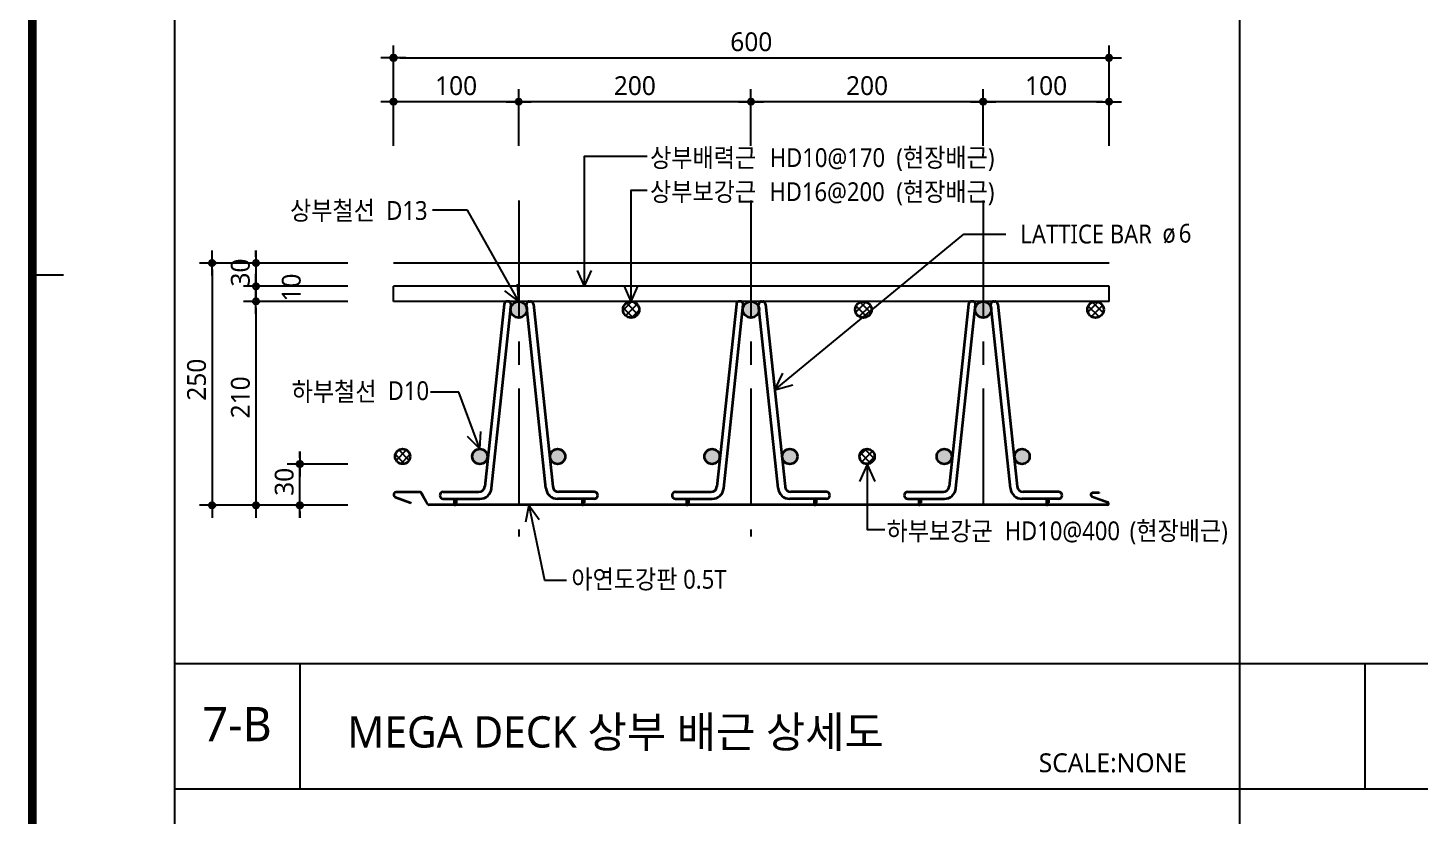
# Model space of a CAD drawing. Extents: x 10983 to 44623, y -18406 to 11294.
# Drawn here: x 28086 to 30309, y 8707 to 9965 of the extents above; entities that cross this region are included whole.
import ezdxf
from ezdxf.enums import TextEntityAlignment as Align

# ---------------------------------------------------------------- set-up
doc = ezdxf.new("R2010")
doc.units = 0
doc.header["$LTSCALE"] = 100
doc.header["$MEASUREMENT"] = 0
doc.header["$PDMODE"] = 3
doc.header["$PDSIZE"] = 10
for name, pattern in [('CEN', [62, 60, -1, 0, -1]), ('CENTER', [2, 1.25, -0.25, 0.25, -0.25]), ('HIDDENX2', [0.75, 0.5, -0.25])]:
    doc.linetypes.add(name, pattern=pattern)
doc.layers.get('0').update_dxf_attribs({"linetype": 'CONTINUOUS'})
doc.layers.get('Defpoints').update_dxf_attribs({"color": 165, "linetype": 'CONTINUOUS'})
for name, color, linetype in [('$$주근(이음근)', 130, 'CEN'), ('1', 1, 'CONTINUOUS'), ('7DIM', 7, 'CONTINUOUS'), ('CEN', 1, 'CEN'), ('D-TEX1', 6, 'CONTINUOUS'), ('D-TEX3', 9, 'CONTINUOUS'), ('form', 7, 'CONTINUOUS'), ('H', 8, 'CONTINUOUS'), ('HAT', 8, 'CONTINUOUS'), ('NDS_DCN', 10, 'CONTINUOUS'), ('TG-TABLE.TEX', 7, 'CONTINUOUS'), ('TXT', 3, 'CONTINUOUS'), ('이름', 7, 'CONTINUOUS')]:
    doc.layers.add(name, color=color, linetype=linetype)
doc.layers.add('AM_0', color=7, linetype='CONTINUOUS', lineweight=35)
doc.styles.add('H', font='malgun.ttf', dxfattribs={"width": 0.9})
doc.styles.get("Standard").update_dxf_attribs({"font": ''})
doc.styles.add('VICON TEXT', font='malgun.ttf')
doc.styles.add('맑은 고딕', font='malgun.ttf')
doc.styles.add('맑은고딕', font='malgun.ttf')
doc.styles.get('Standard').set_extended_font_data('Haansoft Dotum')
doc.dimstyles.get("Standard").update_dxf_attribs({"dimtxt": 0.18, "dimasz": 0.18, "dimexe": 0.18, "dimexo": 0.0625, "dimgap": 0.09, "dimtad": 0, "dimtih": 1, "dimtoh": 1, "dimdec": 4, "dimzin": 0, "dimdsep": 46, "dimtxsty": 'Standard', "dimcen": 0.09, "dimadec": 0, "dimazin": 0, "dimtfac": 1, "dimtdec": 4, "dimtofl": 0, "dimtmove": 0, "dimatfit": 3, "dimfxl": 1, "dimtolj": 1, "dimtzin": 0, "dimarcsym": 0})
doc.dimstyles.new('숫자치수선', dxfattribs={"dimscale": 0, "dimtxt": 15, "dimasz": 7, "dimexe": 0.5, "dimexo": 0.5, "dimgap": 4, "dimtad": 1, "dimdec": 4, "dimdsep": 46, "dimtxsty": '맑은 고딕', "dimcen": 0, "dimclrd": 256, "dimclre": 256, "dimclrt": 7, "dimaunit": 3, "dimadec": 0, "dimazin": 0, "dimtfac": 1, "dimtdec": 4, "dimtix": 1, "dimtmove": 2, "dimatfit": 3, "dimldrblk": 'CLOSEDBLANK', "dimfxl": 1, "dimtolj": 1, "dimarcsym": 0})

# ---------------------------------------------------------------- blocks, each defined once
blk = doc.blocks.new('Deck_Sh03')
at = {"layer": 'form', "color": 30}
blk.add_line((-226.8, 3920.4), (-176.8, 3920.4), dxfattribs=at)
at = {"layer": 'form', "color": 30, "const_width": 14.2}
blk.add_lwpolyline([(-226.8, 5250), (-226.8, -68.2), (7726.8, -68.2), (7726.8, 5250)], close=True, dxfattribs=at)
at = {"layer": 'TG-TABLE.TEX', "color": 3, "ltscale": 0.5, "style": 'VICON TEXT'}
blk.add_attdef('DKTYT', text='', height=100, dxfattribs=at).set_placement((2425.2, 5047), align=Align.RIGHT)
at = {"layer": 'TXT', "ltscale": 0.5, "style": 'VICON TEXT'}
blk.add_attdef('DKTYR', text='', height=45, dxfattribs=at).set_placement((7248.4, 1495), align=Align.RIGHT)
blk = doc.blocks.new('DIMDOT')
at = {"color": 0}
blk.add_line((-2, 0), (2, 0), dxfattribs=at)
for radius in [0.5, 0.25]:
    blk.add_circle((0, 0), radius, dxfattribs=at)
blk = doc.blocks.new('*D48')
at = {"layer": 'Defpoints', "color": 0, "ltscale": 0.5}
for p in [(349.7, 4196.7), (349.7, 4125.7), (549.7, 4125.7)]:
    blk.add_point(p, dxfattribs=at)
at = {"layer": '이름', "lineweight": -2}
for p, q in [((349.7, 4126.2), (349.7, 4216.7)), ((549.7, 4126.2), (549.7, 4216.7)), ((539.7, 4196.7), (359.7, 4196.7))]:
    blk.add_line(p, q, dxfattribs=at)
at = {"layer": '이름', "lineweight": -2, "ltscale": 0.5, "xscale": 10, "yscale": 10, "zscale": 10, "rotation": 180}
blk.add_blockref('DIMDOT', (349.7, 4196.7), dxfattribs=at)
at = {"layer": '이름', "lineweight": -2, "ltscale": 0.5, "xscale": 10, "yscale": 10, "zscale": 10}
blk.add_blockref('DIMDOT', (549.7, 4196.7), dxfattribs=at)
at = {"layer": '이름', "color": 7, "ltscale": 0.5, "insert": (449.7, 4222.2), "char_height": 30, "attachment_point": 5, "style": 'VICON TEXT'}
blk.add_mtext('\\A1;100', dxfattribs=at)
blk = doc.blocks.new('_ClosedBlank')
at = {"color": 0, "linetype": 'ByBlock', "lineweight": -2}
for p, q in [((-1, 0.17), (0, 0)), ((-1, 0.17), (-1, -0.17)), ((0, 0), (-1, -0.17))]:
    blk.add_line(p, q, dxfattribs=at)
blk = doc.blocks.new('*D49')
at = {"layer": 'Defpoints', "color": 0, "ltscale": 0.5}
for p in [(549.7, 4196.7), (549.7, 4125.7), (920.3, 4125.7)]:
    blk.add_point(p, dxfattribs=at)
at = {"layer": '이름', "lineweight": -2}
for p, q in [((549.7, 4126.2), (549.7, 4216.7)), ((920.3, 4126.2), (920.3, 4216.7)), ((910.3, 4196.7), (559.7, 4196.7))]:
    blk.add_line(p, q, dxfattribs=at)
at = {"layer": '이름', "lineweight": -2, "ltscale": 0.5, "xscale": 10, "yscale": 10, "zscale": 10, "rotation": 180}
blk.add_blockref('DIMDOT', (549.7, 4196.7), dxfattribs=at)
at = {"layer": '이름', "lineweight": -2, "ltscale": 0.5, "xscale": 10, "yscale": 10, "zscale": 10}
blk.add_blockref('DIMDOT', (920.3, 4196.7), dxfattribs=at)
at = {"layer": '이름', "color": 7, "ltscale": 0.5, "insert": (735, 4222.2), "char_height": 30, "attachment_point": 5, "style": 'VICON TEXT'}
blk.add_mtext('\\A1;200', dxfattribs=at)
blk = doc.blocks.new('*D50')
at = {"layer": 'Defpoints', "color": 0, "ltscale": 0.5}
for p in [(920.3, 4196.7), (920.3, 4125.7), (1291, 4125.7)]:
    blk.add_point(p, dxfattribs=at)
at = {"layer": '이름', "lineweight": -2}
for p, q in [((920.3, 4126.2), (920.3, 4216.7)), ((1291, 4126.2), (1291, 4216.7)), ((1281, 4196.7), (930.3, 4196.7))]:
    blk.add_line(p, q, dxfattribs=at)
at = {"layer": '이름', "lineweight": -2, "ltscale": 0.5, "xscale": 10, "yscale": 10, "zscale": 10, "rotation": 180}
blk.add_blockref('DIMDOT', (920.3, 4196.7), dxfattribs=at)
at = {"layer": '이름', "lineweight": -2, "ltscale": 0.5, "xscale": 10, "yscale": 10, "zscale": 10}
blk.add_blockref('DIMDOT', (1291, 4196.7), dxfattribs=at)
at = {"layer": '이름', "color": 7, "ltscale": 0.5, "insert": (1105.7, 4222.2), "char_height": 30, "attachment_point": 5, "style": 'VICON TEXT'}
blk.add_mtext('\\A1;200', dxfattribs=at)
blk = doc.blocks.new('*D51')
at = {"layer": 'Defpoints', "color": 0, "ltscale": 0.5}
for p in [(1291, 4196.7), (1291, 4125.7), (1492, 4125.7)]:
    blk.add_point(p, dxfattribs=at)
at = {"layer": '이름', "lineweight": -2}
for p, q in [((1291, 4126.2), (1291, 4216.7)), ((1492, 4126.2), (1492, 4216.7)), ((1482, 4196.7), (1301, 4196.7))]:
    blk.add_line(p, q, dxfattribs=at)
at = {"layer": '이름', "lineweight": -2, "ltscale": 0.5, "xscale": 10, "yscale": 10, "zscale": 10, "rotation": 180}
blk.add_blockref('DIMDOT', (1291, 4196.7), dxfattribs=at)
at = {"layer": '이름', "lineweight": -2, "ltscale": 0.5, "xscale": 10, "yscale": 10, "zscale": 10}
blk.add_blockref('DIMDOT', (1492, 4196.7), dxfattribs=at)
at = {"layer": '이름', "color": 7, "ltscale": 0.5, "insert": (1391.5, 4222.2), "char_height": 30, "attachment_point": 5, "style": 'VICON TEXT'}
blk.add_mtext('\\A1;100', dxfattribs=at)
blk = doc.blocks.new('*D52')
at = {"layer": 'Defpoints', "color": 0, "ltscale": 0.5}
for p in [(1492, 4266.7), (349.7, 4125.7), (1492, 4125.7)]:
    blk.add_point(p, dxfattribs=at)
at = {"layer": '이름', "lineweight": -2}
for p, q in [((349.7, 4126.2), (349.7, 4286.7)), ((1492, 4126.2), (1492, 4286.7)), ((359.7, 4266.7), (1482, 4266.7))]:
    blk.add_line(p, q, dxfattribs=at)
at = {"layer": '이름', "lineweight": -2, "ltscale": 0.5, "xscale": 10, "yscale": 10, "zscale": 10, "rotation": 180}
blk.add_blockref('DIMDOT', (349.7, 4266.7), dxfattribs=at)
at = {"layer": '이름', "lineweight": -2, "ltscale": 0.5, "xscale": 10, "yscale": 10, "zscale": 10}
blk.add_blockref('DIMDOT', (1492, 4266.7), dxfattribs=at)
at = {"layer": '이름', "color": 7, "ltscale": 0.5, "insert": (920.9, 4292.2), "char_height": 30, "attachment_point": 5, "style": 'VICON TEXT'}
blk.add_mtext('\\A1;600', dxfattribs=at)
blk = doc.blocks.new('ARR_TXT_MT01')
at = {"layer": 'D-TEX3', "linetype": 'ByBlock'}
h = blk.add_hatch(color=256, dxfattribs=at)
h.paths.add_polyline_path([(594.5, 2817.5), (589.8, 2817.5), (589.8, 2786.1)])
h.paths.add_polyline_path([(589.8, 2817.5), (585, 2817.5), (589.8, 2786.1)])
for p, q in [((589.8, 2786.1), (589.8, 2938.2)), ((589.8, 2938.2), (619.8, 2938.2))]:
    blk.add_line(p, q, dxfattribs=at)
blk.add_lwpolyline([(594.5, 2817.5), (585, 2817.5), (589.8, 2786.1), (594.5, 2817.5)], dxfattribs=at)
at = {"layer": '이름'}
for q in [(717.9, 3903.5), (740.3, 3903.5)]:
    blk.add_line((729.1, 3878), q, dxfattribs=at)
blk.add_lwpolyline([(729.1, 3878), (729.1, 4055.5), (754.6, 4055.5)], dxfattribs=at)
at = {"layer": 'D-TEX1', "color": 9, "linetype": 'ByBlock', "style": 'VICON TEXT'}
for s, p in [('상부보강근 ', (629.4, 2926.7)), ('-(현장배근)', (1077.9, 2926.7))]:
    blk.add_text(s, height=30, dxfattribs=at).set_placement(p)
at = {"layer": 'D-TEX3', "color": 30, "ltscale": 0.5, "style": 'H', "width": 0.9}
blk.add_attdef('TAM', (949.9, 4038.1), '', height=30, dxfattribs=at)
at = {"layer": 'D-TEX3', "color": 30, "ltscale": 0.5, "style": 'VICON TEXT'}
blk.add_attdef('TAM', (843.7, 2926.7), '', height=30, dxfattribs=at)
at = {"layer": '이름', "style": 'H', "width": 0.9}
for s, p in [('상부보강근', (759.3, 4038.1)), ('(현장배근)', (1152.4, 4038.1))]:
    blk.add_text(s, height=30, dxfattribs=at).set_placement(p)
blk = doc.blocks.new('*D26')
at = {"layer": '7DIM', "linetype": 'ByBlock', "lineweight": -2, "transparency": 16777216}
for p, q in [((98281.1, 2135.2), (98726.1, 2135.2)), ((98706.1, 2125.2), (98706.1, 1957.3)), ((98281.1, 1947.3), (98726.1, 1947.3))]:
    blk.add_line(p, q, dxfattribs=at)
at = {"layer": 'Defpoints', "color": 0, "linetype": 'ByBlock', "transparency": 16777216}
for p in [(98261.1, 2135.2), (98261.1, 1947.3), (98706.1, 1947.3)]:
    blk.add_point(p, dxfattribs=at)
at = {"layer": '7DIM', "linetype": 'ByBlock', "lineweight": -2, "transparency": 16777216, "xscale": 10, "yscale": 10, "zscale": 10}
for p, rotation in [((98706.1, 2135.2), 90), ((98706.1, 1947.3), 270)]:
    blk.add_blockref('DIMDOT', p, dxfattribs=dict(at, rotation=rotation))
at = {"layer": '7DIM', "color": 9, "linetype": 'ByBlock', "transparency": 16777216, "insert": (98735.1, 2042.5), "char_height": 30, "attachment_point": 5, "rotation": 90, "style": 'VICON TEXT'}
blk.add_mtext('\\A1;0.35Lx', dxfattribs=at)
blk = doc.blocks.new('_Open30')
at = {"color": 0, "linetype": 'ByBlock', "lineweight": -2}
for p, q in [((-1, 0.27), (0, 0)), ((0, 0), (-1, -0.27)), ((0, 0), (-1, 0))]:
    blk.add_line(p, q, dxfattribs=at)
blk = doc.blocks.new('*D27')
at = {"layer": '7DIM', "linetype": 'ByBlock', "lineweight": -2, "transparency": 16777216}
for p, q in [((98281.1, 1887.9), (98726.1, 1887.9)), ((98706.1, 1877.9), (98706.1, 1710.1)), ((98281.1, 1700.1), (98726.1, 1700.1))]:
    blk.add_line(p, q, dxfattribs=at)
at = {"layer": 'Defpoints', "color": 0, "linetype": 'ByBlock', "transparency": 16777216}
for p in [(98261.1, 1887.9), (98261.1, 1700.1), (98706.1, 1700.1)]:
    blk.add_point(p, dxfattribs=at)
at = {"layer": '7DIM', "linetype": 'ByBlock', "lineweight": -2, "transparency": 16777216, "xscale": 10, "yscale": 10, "zscale": 10}
for p, rotation in [((98706.1, 1887.9), 90), ((98706.1, 1700.1), 270)]:
    blk.add_blockref('DIMDOT', p, dxfattribs=dict(at, rotation=rotation))
at = {"layer": '7DIM', "color": 9, "linetype": 'ByBlock', "transparency": 16777216, "insert": (98736.1, 1793.8), "char_height": 30, "attachment_point": 5, "rotation": 90, "style": 'VICON TEXT'}
blk.add_mtext('\\A1;0.35Lx', dxfattribs=at)
blk = doc.blocks.new('*D28')
at = {"layer": '7DIM', "linetype": 'ByBlock', "lineweight": -2, "transparency": 16777216}
for p, q in [((98281.1, 1576.2), (98726.1, 1576.2)), ((98706.1, 1566.2), (98706.1, 1398.3)), ((98281.1, 1388.3), (98726.1, 1388.3))]:
    blk.add_line(p, q, dxfattribs=at)
at = {"layer": 'Defpoints', "color": 0, "linetype": 'ByBlock', "transparency": 16777216}
for p in [(98261.1, 1576.2), (98261.1, 1388.3), (98706.1, 1388.3)]:
    blk.add_point(p, dxfattribs=at)
at = {"layer": '7DIM', "linetype": 'ByBlock', "lineweight": -2, "transparency": 16777216, "xscale": 10, "yscale": 10, "zscale": 10}
for p, rotation in [((98706.1, 1576.2), 90), ((98706.1, 1388.3), 270)]:
    blk.add_blockref('DIMDOT', p, dxfattribs=dict(at, rotation=rotation))
at = {"layer": '7DIM', "color": 9, "linetype": 'ByBlock', "transparency": 16777216, "insert": (98735.1, 1483.5), "char_height": 30, "attachment_point": 5, "rotation": 90, "style": 'VICON TEXT'}
blk.add_mtext('\\A1;0.35Lx', dxfattribs=at)
blk = doc.blocks.new('*D29')
at = {"layer": '7DIM', "linetype": 'ByBlock', "lineweight": -2, "transparency": 16777216}
for p, q in [((98281.1, 1328.9), (98726.1, 1328.9)), ((98706.1, 1318.9), (98706.1, 1151.1)), ((98281.1, 1141.1), (98726.1, 1141.1))]:
    blk.add_line(p, q, dxfattribs=at)
at = {"layer": 'Defpoints', "color": 0, "linetype": 'ByBlock', "transparency": 16777216}
for p in [(98261.1, 1328.9), (98261.1, 1141.1), (98706.1, 1141.1)]:
    blk.add_point(p, dxfattribs=at)
at = {"layer": '7DIM', "linetype": 'ByBlock', "lineweight": -2, "transparency": 16777216, "xscale": 10, "yscale": 10, "zscale": 10}
for p, rotation in [((98706.1, 1328.9), 90), ((98706.1, 1141.1), 270)]:
    blk.add_blockref('DIMDOT', p, dxfattribs=dict(at, rotation=rotation))
at = {"layer": '7DIM', "color": 9, "linetype": 'ByBlock', "transparency": 16777216, "insert": (98736.1, 1234.8), "char_height": 30, "attachment_point": 5, "rotation": 90, "style": 'VICON TEXT'}
blk.add_mtext('\\A1;0.35Lx', dxfattribs=at)
blk = doc.blocks.new('ARR_TXT_MB01')
at = {"layer": '이름', "color": 7}
for q in [(1093.4, 3590.5), (1117.9, 3590.5)]:
    blk.add_line((1105.7, 3617.6), q, dxfattribs=at)
at = {"layer": '이름'}
blk.add_lwpolyline([(1105.7, 3617.6), (1105.7, 3513.8), (1134.3, 3513.8)], dxfattribs=at)
at = {"layer": 'D-TEX3', "color": 30, "ltscale": 0.5, "style": 'H', "width": 0.9}
blk.add_attdef('BAM', (1325.5, 3496.9), '', height=30, dxfattribs=at)
at = {"layer": 'D-TEX3', "color": 30, "ltscale": 0.5, "style": 'VICON TEXT'}
blk.add_attdef('BAM', (592.5, 1366.4), '', height=30, dxfattribs=at)
at = {"layer": '이름', "style": 'H', "width": 0.9}
for s, p in [('하부보강근', (1136.8, 3496.5)), ('(현장배근)', (1524.9, 3496.9))]:
    blk.add_text(s, height=30, dxfattribs=at).set_placement(p)
blk = doc.blocks.new('Bar_MB400')
at = {"layer": 'AM_0'}
for centre in [(364.3, 3630.6), (1105.7, 3630.6)]:
    blk.add_circle(centre, 12, dxfattribs=at)
at = {"layer": 'H', "color": 12, "linetype": 'Continuous', "ltscale": 0.5}
for p, q in [((367.3, 3618.9), (352.7, 3633.6)), ((354, 3624.3), (370.6, 3640.9)), ((354.8, 3638), (357, 3640.1)), ((374.7, 3624.4), (358.2, 3640.9)), ((361.4, 3618.9), (376, 3633.5)), ((373.1, 3638.9), (372.6, 3639.3)), ((1093.7, 3631.6), (1104.6, 3642.6)), ((1111.4, 3620), (1095.1, 3636.4)), ((1097.1, 3622.2), (1114.1, 3639.2)), ((1117.2, 3627.1), (1102.2, 3642.1)), ((1106.3, 3618.6), (1117.7, 3630))]:
    blk.add_line(p, q, dxfattribs=at)
blk = doc.blocks.new('Deck_Sh04')
at = {"linetype": 'ByBlock'}
for p, q in [((0, 4950), (0, 0)), ((0, 3300), (1700, 3300)), ((200, 3300), (200, 3100)), ((0, 3100), (1700, 3100))]:
    blk.add_line(p, q, dxfattribs=at)
blk = doc.blocks.new('Deck_Dis_Basic')
at = {"layer": 'HAT', "ltscale": 0.5}
h = blk.add_hatch(color=166, dxfattribs=at)
h.dxf.hatch_style = 1
h.paths.add_polyline_path([(549.67052, 3878.01573), (549.67093, 3878.01053), (549.66962, 3878.01285), (549.66594, 3878.01573, 0.4141103431), (536.69707, 3865.04228, 1), (562.64397, 3865.04228, 0.4142135624)])
h.paths.add_polyline_path([(907.36705, 3865.04228, 1), (933.31395, 3865.04228, 1)])
h.paths.add_polyline_path([(1278.03704, 3865.04228, 1), (1303.98394, 3865.04228, 1)])
h = blk.add_hatch(color=14, dxfattribs=at)
h.dxf.hatch_style = 1
h.paths.add_polyline_path([(499.63007, 3630.59351, 1), (475.53652, 3630.59351, 1)])
h.paths.add_polyline_path([(599.71096, 3630.59351, 1), (623.80451, 3630.59351, 1)])
h.paths.add_polyline_path([(846.2065, 3630.59351, 1), (870.30005, 3630.59351, 1)])
h.paths.add_polyline_path([(994.4745, 3630.59351, 1), (970.38095, 3630.59351, 1)])
h.paths.add_polyline_path([(1216.87649, 3630.59351, 1), (1240.97004, 3630.59351, 1)])
h.paths.add_polyline_path([(1341.05093, 3630.59351, 1), (1365.14448, 3630.59351, 1)])
at = {"linetype": 'ByBlock'}
for p, q in [((0, 4950), (0, 0)), ((1700, 4950), (1700, 0)), ((0, 3300), (1700, 3300)), ((200, 3300), (200, 3100)), ((0, 3100), (1700, 3100))]:
    blk.add_line(p, q, dxfattribs=at)
at = {"layer": '1'}
for p, q in [((446.8096, 3558.59087), (446.8096, 3554.60617)), ((447.73627, 3558.59087), (447.73627, 3554.60617)), ((650.67809, 3558.59087), (650.67809, 3554.60617)), ((651.60476, 3558.59087), (651.60476, 3554.60617)), ((817.47958, 3558.59087), (817.47958, 3554.60617)), ((818.40626, 3558.59087), (818.40626, 3554.60617)), ((1021.34807, 3558.59087), (1021.34807, 3554.60617)), ((1022.27475, 3558.59087), (1022.27475, 3554.60617)), ((1188.14957, 3558.59087), (1188.14957, 3554.60617)), ((1189.07624, 3558.59087), (1189.07624, 3554.60617)), ((1392.01806, 3558.59087), (1392.01806, 3554.60617)), ((1392.94473, 3558.59087), (1392.94473, 3554.60617))]:
    blk.add_line(p, q, dxfattribs=at)
at = {"layer": 'AM_0'}
for p, q in [((526.3603, 3873.79536), (495.31628, 3582.50708)), ((506.19659, 3579.82773), (537.40648, 3872.96935)), ((532.79155, 3878.01573), (530.97524, 3878.01573)), ((593.14444, 3579.82773), (561.93455, 3872.96935)), ((566.54948, 3878.01573), (568.3658, 3878.01573)), ((572.98073, 3873.79536), (604.02476, 3582.50708)), ((897.03029, 3873.79536), (865.98626, 3582.50708)), ((876.86658, 3579.82773), (908.07647, 3872.96935)), ((903.46154, 3878.01573), (901.64522, 3878.01573)), ((963.81443, 3579.82773), (932.60454, 3872.96935)), ((937.21947, 3878.01573), (939.03578, 3878.01573)), ((943.65071, 3873.79536), (974.69474, 3582.50708)), ((1267.70027, 3873.79536), (1236.65625, 3582.50708)), ((1247.53656, 3579.82773), (1278.74645, 3872.96935)), ((1274.13152, 3878.01573), (1272.31521, 3878.01573)), ((1334.48441, 3579.82773), (1303.27452, 3872.96935)), ((1307.88945, 3878.01573), (1309.70577, 3878.01573)), ((1314.3207, 3873.79536), (1345.36473, 3582.50708)), ((429.20277, 3574.06634), (486.08641, 3574.06634)), ((429.20277, 3562.94624), (479.26239, 3562.94624)), ((429.20277, 3562.94624), (487.73687, 3562.94624)), ((670.13826, 3562.94624), (611.60417, 3562.94624)), ((670.13826, 3574.06634), (613.25462, 3574.06634)), ((670.13826, 3562.94624), (620.07864, 3562.94624)), ((799.87276, 3574.06634), (856.7564, 3574.06634)), ((799.87276, 3562.94624), (849.93238, 3562.94624)), ((799.87276, 3562.94624), (858.40685, 3562.94624)), ((1040.80825, 3562.94624), (982.27415, 3562.94624)), ((1040.80825, 3574.06634), (983.9246, 3574.06634)), ((1040.80825, 3562.94624), (990.74863, 3562.94624)), ((1170.54274, 3574.06634), (1227.42638, 3574.06634)), ((1170.54274, 3562.94624), (1220.60236, 3562.94624)), ((1170.54274, 3562.94624), (1229.07684, 3562.94624)), ((1411.47823, 3562.94624), (1352.94414, 3562.94624)), ((1411.47823, 3574.06634), (1354.59459, 3574.06634)), ((1411.47823, 3562.94624), (1361.41861, 3562.94624))]:
    blk.add_line(p, q, dxfattribs=at)
for centre, radius in [((549.67052, 3865.04228), 12.97345), ((920.3405, 3865.04228), 12.97345), ((1291.01049, 3865.04228), 12.97345), ((487.58329, 3630.59351), 12.04677), ((611.75774, 3630.59351), 12.04677), ((858.25328, 3630.59351), 12.04677), ((982.42772, 3630.59351), 12.04677), ((1228.92326, 3630.59351), 12.04677), ((1353.09771, 3630.59351), 12.04677)]:
    blk.add_circle(centre, radius, dxfattribs=at)
for centre, radius, start, end in [((530.97524, 3873.38235), 4.63337, 90, 174.88606672), ((532.79155, 3873.38235), 4.63337, 354.88606672, 90), ((566.54948, 3873.38235), 4.63337, 90, 185.11393328), ((568.3658, 3873.38235), 4.63337, 5.11393328, 90), ((901.64522, 3873.38235), 4.63337, 90, 174.88606672), ((903.46154, 3873.38235), 4.63337, 354.88606672, 90), ((937.21947, 3873.38235), 4.63337, 90, 185.11393328), ((939.03578, 3873.38235), 4.63337, 5.11393328, 90), ((1272.31521, 3873.38235), 4.63337, 90, 174.88606672), ((1274.13152, 3873.38235), 4.63337, 354.88606672, 90), ((1307.88945, 3873.38235), 4.63337, 90, 185.11393328), ((1309.70577, 3873.38235), 4.63337, 5.11393328, 90), ((486.08641, 3583.33309), 9.26675, 270, 354.88606672), ((487.73687, 3581.47974), 18.5335, 270, 354.88606672), ((611.60417, 3581.47974), 18.5335, 185.11393328, 270), ((613.25462, 3583.33309), 9.26675, 185.11393328, 270), ((856.7564, 3583.33309), 9.26675, 270, 354.88606672), ((858.40685, 3581.47974), 18.5335, 270, 354.88606672), ((982.27415, 3581.47974), 18.5335, 185.11393328, 270), ((983.9246, 3583.33309), 9.26675, 185.11393328, 270), ((1227.42638, 3583.33309), 9.26675, 270, 354.88606672), ((1229.07684, 3581.47974), 18.5335, 270, 354.88606672), ((1352.94414, 3581.47974), 18.5335, 185.11393328, 270), ((1354.59459, 3583.33309), 9.26675, 185.11393328, 270), ((429.20277, 3568.50629), 5.56005, 90, 180), ((429.20277, 3568.50629), 5.56005, 180, 270), ((670.13826, 3568.50629), 5.56005, 0, 90), ((670.13826, 3568.50629), 5.56005, 270, 0), ((799.87276, 3568.50629), 5.56005, 90, 180), ((799.87276, 3568.50629), 5.56005, 180, 270), ((1040.80825, 3568.50629), 5.56005, 0, 90), ((1040.80825, 3568.50629), 5.56005, 270, 0), ((1170.54274, 3568.50629), 5.56005, 90, 180), ((1170.54274, 3568.50629), 5.56005, 180, 270), ((1411.47823, 3568.50629), 5.56005, 0, 90), ((1411.47823, 3568.50629), 5.56005, 270, 0)]:
    blk.add_arc(centre, radius, start, end, dxfattribs=at)
at = {"layer": 'CEN', "color": 8, "linetype": 'CENTER', "ltscale": 1.5}
for p, q in [((549.67052, 4039.17628), (549.67052, 3502.75282)), ((920.3405, 4039.17628), (920.3405, 3502.75282)), ((1291.01049, 4039.17628), (1291.01049, 3502.75282))]:
    blk.add_line(p, q, dxfattribs=at)
at = {"layer": 'NDS_DCN'}
for p, q in [((1492.03431, 3939.17628), (349.67052, 3939.17628)), ((1492.03431, 3902.10928), (349.67052, 3902.10928)), ((349.67052, 3878.01573), (349.67052, 3902.10928)), ((1492.03431, 3878.01573), (1492.03431, 3902.10928)), ((1492.03431, 3878.01573), (349.67052, 3878.01573)), ((352.59518, 3565.24079), (377.34677, 3556.23195)), ((352.91213, 3566.11158), (377.66371, 3557.10274)), ((392.4429, 3574.06634), (354.15137, 3574.06634)), ((392.4429, 3573.13967), (354.15137, 3573.13967)), ((377.63518, 3557.02437), (377.31824, 3556.15358)), ((403.79973, 3554.24508), (393.99673, 3572.21726)), ((404.61326, 3554.68882), (394.81025, 3572.661)), ((446.8096, 3554.14283), (446.8096, 3561.09289)), ((447.73627, 3561.09289), (447.73627, 3553.67949)), ((448.66295, 3561.08939), (448.66295, 3554.14283)), ((448.66295, 3556.45602), (448.66295, 3560.16272)), ((449.58962, 3556.45602), (449.58962, 3561.09289)), ((450.5163, 3561.09289), (450.5163, 3556.45602)), ((650.67809, 3554.14283), (650.67809, 3561.09289)), ((651.60476, 3561.09289), (651.60476, 3553.67949)), ((652.53144, 3561.08939), (652.53144, 3554.14283)), ((652.53144, 3556.45602), (652.53144, 3560.16272)), ((653.45811, 3556.45602), (653.45811, 3561.09289)), ((654.38479, 3561.09289), (654.38479, 3556.45602)), ((817.47958, 3554.14283), (817.47958, 3561.09289)), ((818.40626, 3561.09289), (818.40626, 3553.67949)), ((819.33293, 3561.08939), (819.33293, 3554.14283)), ((819.33293, 3556.45602), (819.33293, 3560.16272)), ((820.25961, 3556.45602), (820.25961, 3561.09289)), ((821.18628, 3561.09289), (821.18628, 3556.45602)), ((1021.34807, 3554.14283), (1021.34807, 3561.09289)), ((1022.27475, 3561.09289), (1022.27475, 3553.67949)), ((1023.20142, 3561.08939), (1023.20142, 3554.14283)), ((1023.20142, 3556.45602), (1023.20142, 3560.16272)), ((1024.1281, 3556.45602), (1024.1281, 3561.09289)), ((1025.05477, 3561.09289), (1025.05477, 3556.45602)), ((1188.14957, 3554.14283), (1188.14957, 3561.09289)), ((1189.07624, 3561.09289), (1189.07624, 3553.67949)), ((1190.00292, 3561.08939), (1190.00292, 3554.14283)), ((1190.00292, 3556.45602), (1190.00292, 3560.16272)), ((1190.92959, 3556.45602), (1190.92959, 3561.09289)), ((1191.85627, 3561.09289), (1191.85627, 3556.45602)), ((1392.01806, 3554.14283), (1392.01806, 3561.09289)), ((1392.94473, 3561.09289), (1392.94473, 3553.67949)), ((1393.87141, 3561.08939), (1393.87141, 3554.14283)), ((1393.87141, 3556.45602), (1393.87141, 3560.16272)), ((1394.79808, 3556.45602), (1394.79808, 3561.09289)), ((1395.72476, 3561.09289), (1395.72476, 3556.45602)), ((1465.12197, 3566.01333), (1489.60362, 3557.10274)), ((1465.43891, 3566.88412), (1489.92056, 3557.97353)), ((1476.37094, 3573.13967), (1466.09128, 3573.13967)), ((1476.37094, 3572.21299), (1466.09128, 3572.21299)), ((1476.37094, 3573.13967), (1476.37094, 3572.21299)), ((446.34626, 3553.67949), (406.31352, 3553.67949)), ((446.8096, 3552.75282), (406.31352, 3552.75282)), ((438.728, 3553.67949), (418.54158, 3553.67949)), ((650.67809, 3552.75282), (448.66295, 3552.75282)), ((650.21475, 3553.67949), (449.12628, 3553.67949)), ((817.47958, 3552.75282), (652.53144, 3552.75282)), ((817.01624, 3553.67949), (652.99477, 3553.67949)), ((1021.34807, 3552.75282), (819.33293, 3552.75282)), ((1020.88473, 3553.67949), (819.79627, 3553.67949)), ((1188.14957, 3552.75282), (1023.20142, 3552.75282)), ((1187.68623, 3553.67949), (1023.66476, 3553.67949)), ((1392.01806, 3552.75282), (1190.00292, 3552.75282)), ((1391.55472, 3553.67949), (1190.46625, 3553.67949)), ((1488.93149, 3552.75282), (1393.87141, 3552.75282)), ((1488.93149, 3553.67949), (1394.33474, 3553.67949))]:
    blk.add_line(p, q, dxfattribs=at)
for centre, radius, start, end in [((354.15137, 3569.51637), 4.54997, 90, 250), ((354.15137, 3569.51637), 3.6233, 90, 250), ((392.4429, 3571.36972), 2.69662, 28.61045967, 90), ((392.4429, 3571.36972), 1.76995, 28.61045967, 90), ((448.66295, 3561.09289), 1.85335, 0, 180), ((448.66295, 3561.09289), 1.85335, 0, 180), ((448.66295, 3561.09289), 0.92667, 0, 180), ((449.58962, 3556.45602), 0.92667, 180, 0), ((652.53144, 3561.09289), 1.85335, 0, 180), ((652.53144, 3561.09289), 1.85335, 0, 180), ((652.53144, 3561.09289), 0.92667, 0, 180), ((653.45811, 3556.45602), 0.92667, 180, 0), ((819.33293, 3561.09289), 1.85335, 0, 180), ((819.33293, 3561.09289), 1.85335, 0, 180), ((819.33293, 3561.09289), 0.92667, 0, 180), ((820.25961, 3556.45602), 0.92667, 180, 0), ((1023.20142, 3561.09289), 1.85335, 0, 180), ((1023.20142, 3561.09289), 1.85335, 0, 180), ((1023.20142, 3561.09289), 0.92667, 0, 180), ((1024.1281, 3556.45602), 0.92667, 180, 0), ((1190.00292, 3561.09289), 1.85335, 0, 180), ((1190.00292, 3561.09289), 1.85335, 0, 180), ((1190.00292, 3561.09289), 0.92667, 0, 180), ((1190.92959, 3556.45602), 0.92667, 180, 0), ((1393.87141, 3561.09289), 1.85335, 0, 180), ((1393.87141, 3561.09289), 1.85335, 0, 180), ((1393.87141, 3561.09289), 0.92667, 0, 180), ((1394.79808, 3556.45602), 0.92667, 180, 0), ((1466.09677, 3569.50983), 3.62984, 90.08656166, 254.42202108), ((1466.28281, 3569.48518), 2.73453, 94.01639293, 252.02463339), ((1488.80971, 3555.48274), 1.80408, 271.73332174, 63.89193269), ((1488.81017, 3555.47985), 2.72973, 272.54716582, 65.99744009), ((406.31352, 3555.61624), 2.86343, 208.61045967, 270), ((406.31352, 3555.61624), 1.93675, 208.61045967, 270), ((446.34626, 3554.14283), 0.46334, 270, 0), ((446.8096, 3553.67949), 0.92667, 270, 0), ((448.66295, 3553.67949), 0.92667, 180, 270), ((449.12628, 3554.14283), 0.46334, 180, 270), ((650.21475, 3554.14283), 0.46334, 270, 0), ((650.67809, 3553.67949), 0.92667, 270, 0), ((652.53144, 3553.67949), 0.92667, 180, 270), ((652.99477, 3554.14283), 0.46334, 180, 270), ((817.01624, 3554.14283), 0.46334, 270, 0), ((817.47958, 3553.67949), 0.92667, 270, 0), ((819.33293, 3553.67949), 0.92667, 180, 270), ((819.79627, 3554.14283), 0.46334, 180, 270), ((1020.88473, 3554.14283), 0.46334, 270, 0), ((1021.34807, 3553.67949), 0.92667, 270, 0), ((1023.20142, 3553.67949), 0.92667, 180, 270), ((1023.66476, 3554.14283), 0.46334, 180, 270), ((1187.68623, 3554.14283), 0.46334, 270, 0), ((1188.14957, 3553.67949), 0.92667, 270, 0), ((1190.00292, 3553.67949), 0.92667, 180, 270), ((1190.46625, 3554.14283), 0.46334, 180, 270), ((1391.55472, 3554.14283), 0.46334, 270, 0), ((1392.01806, 3553.67949), 0.92667, 270, 0), ((1393.87141, 3553.67949), 0.92667, 180, 270), ((1394.33474, 3554.14283), 0.46334, 180, 270)]:
    blk.add_arc(centre, radius, start, end, dxfattribs=at)
at = {"layer": '이름'}
for p, q in [((467.93471, 4023.62102), (411.98897, 4023.62159)), ((1260.29185, 3985.30305), (1327.16341, 3985.30305)), ((130.2153, 3949.17628), (130.2153, 3959.17628)), ((277.10962, 3939.17628), (40.2153, 3939.17628)), ((277.10962, 3939.17628), (110.2153, 3939.17628)), ((130.2153, 3939.17628), (130.2153, 3902.10928)), ((60.2153, 3929.17628), (60.2153, 3562.75282)), ((130.2153, 3912.10928), (130.2153, 3922.10928)), ((654.81674, 3902.10928), (643.61953, 3927.60857)), ((654.81674, 3902.10928), (666.01394, 3927.60857)), ((277.10962, 3902.10928), (110.2153, 3902.10928)), ((277.10962, 3902.10928), (110.2153, 3902.10928)), ((130.2153, 3902.10928), (130.2153, 3878.01573)), ((130.2153, 3892.10928), (130.2153, 3882.10928)), ((549.67097, 3878.0118), (527.73081, 3895.16468)), ((549.6708, 3878.0121), (547.48073, 3905.72154)), ((277.10962, 3878.01573), (110.2153, 3878.01573)), ((277.10962, 3878.01573), (110.2153, 3878.01573)), ((130.2153, 3868.01573), (130.2153, 3562.75282)), ((130.2153, 3868.01573), (130.2153, 3858.01573)), ((453.82975, 3733.20686), (409.01027, 3733.20731)), ((487.58305, 3642.63605), (489.12173, 3670.38927)), ((487.58317, 3642.63572), (468.13645, 3662.57103)), ((200.2153, 3628.54674), (200.2153, 3638.54674)), ((277.10962, 3618.54674), (180.2153, 3618.54674)), ((200.2153, 3552.75282), (200.2153, 3618.54674)), ((277.10962, 3552.75282), (40.2153, 3552.75282)), ((277.10962, 3552.75282), (110.2153, 3552.75282)), ((277.10962, 3552.75282), (180.2153, 3552.75282)), ((200.2153, 3542.75282), (200.2153, 3532.75282)), ((566.02703, 3552.75282), (560.20073, 3525.51965)), ((566.02703, 3552.75282), (582.13528, 3530.03464)), ((590.67021, 3433.0323), (625.69583, 3433.0323))]:
    blk.add_line(p, q, dxfattribs=at)
at = {"layer": '이름', "color": 7}
for q in [(971.38634, 3763.65519), (986.98095, 3744.68858)]:
    blk.add_line((958.23523, 3736.9478), q, dxfattribs=at)
at = {"layer": '이름'}
for points in [[(654.81674, 3902.10928), (654.81674, 4109.88314), (754.58942, 4109.88314)], [(549.67009, 3878.01201), (467.93471, 4023.62102)], [(958.23523, 3736.9478), (1260.29185, 3985.30305)], [(487.58287, 3642.63657), (453.82975, 3733.20686)], [(566.02703, 3552.75282), (590.67021, 3433.0323)]]:
    blk.add_lwpolyline(points, dxfattribs=at)
at = {"layer": '이름', "xscale": 10, "yscale": 10, "zscale": 10}
for p, rotation in [((60.2153, 3939.17628), 90), ((130.2153, 3939.17628), 270), ((130.2153, 3902.10928), 90), ((130.2153, 3878.01573), 90), ((200.2153, 3618.54674), 270), ((60.2153, 3552.75282), 270), ((130.2153, 3552.75282), 270), ((200.2153, 3552.75282), 90)]:
    blk.add_blockref('DIMDOT', p, dxfattribs=dict(at, rotation=rotation))
at = {"layer": 'D-TEX3', "color": 30, "style": 'H', "width": 0.9}
blk.add_text('ø', height=30, dxfattribs=at).set_placement((1577.14696, 3971.78399))
at = {"layer": 'D-TEX3', "color": 9, "style": '맑은고딕'}
blk.add_text('SCALE:NONE', height=30.154091, dxfattribs=at).set_placement((1379.66408, 3126.63514))
at = {"layer": 'D-TEX3', "color": 9, "linetype": 'ByBlock', "ltscale": 0.5, "style": '맑은고딕'}
for tag, p in [('DK-NM1', (100, 4825.89316)), ('DK-NM2', (100, 3175.89316)), ('DK-NM3', (100, 1522.39024))]:
    blk.add_attdef(tag, text='', height=55, dxfattribs=at).set_placement(p, align=Align.CENTER)
at = {"layer": 'D-TEX3', "color": 30, "linetype": 'ByBlock', "ltscale": 0.5}
for tag, p, height, style in [('NAME', (578.91348, 4655.39956), 50, '맑은고딕'), ('DTS', (775.02404, 2996.85035), 30, 'VICON TEXT'), ('CTS', (1025.02404, 2856.67482), 30, 'VICON TEXT'), ('CBS', (1028.14934, 1226.77561), 30, 'VICON TEXT')]:
    blk.add_attdef(tag, p, '', height=height, dxfattribs=dict(at, style=style))
at = {"layer": 'D-TEX3', "color": 30, "ltscale": 0.5, "style": 'H', "width": 0.9}
for tag, p in [('DTS', (950.46, 4092.53136)), ('TGT', (338.15036, 4008.10602)), ('TGL', (1603.29459, 3971.78399)), ('TGB', (340.63197, 3720.45563))]:
    blk.add_attdef(tag, p, '', height=30, dxfattribs=at)
at = {"layer": 'D-TEX3', "color": 30, "style": 'VICON TEXT'}
for tag, p in [('TC', (120.2153, 3924.08707)), ('DD', (201.48537, 3900.08968)), ('THK', (50.29682, 3753.13846)), ('TGH', (120.29682, 3724.88155)), ('BC', (190.2153, 3590.13347))]:
    blk.add_attdef(tag, text='', height=30, rotation=90, dxfattribs=at).set_placement(p, align=Align.CENTER)
at = {"layer": '이름', "style": 'H', "width": 0.9}
for s, p in [('상부배력근', (759.34824, 4092.33508)), ('(현장배근)', (1152.43387, 4092.53136)), ('상부철선', (184.65897, 4008.10602)), ('LATTICE BAR', (1350.32134, 3970.53379)), ('하부철선', (187.14058, 3719.20544)), ('아연도강판 0.5T', (633.64518, 3419.60102))]:
    blk.add_text(s, height=30, dxfattribs=at).set_placement(p)
at = {"layer": '이름'}
for base, p1, p2, text, override, picture, middle in [((1492.03431, 4266.668), (349.67052, 4125.668), (1492.03431, 4125.668), '600', {"dimscale": 1, "dimtxt": 30, "dimasz": 10, "dimexe": 20, "dimgap": 10, "dimtxsty": 'VICON TEXT', "dimblk1": 'DIMDOT', "dimblk2": 'DIMDOT', "dimsah": 1}, '*D52', (920.85242, 4292.16732)), ((349.67052, 4196.668), (549.67052, 4125.668), (349.67052, 4125.668), '100', {"dimscale": 1, "dimtxt": 30, "dimasz": 10, "dimexe": 20, "dimexo": 0.5, "dimgap": 10, "dimtxsty": 'VICON TEXT', "dimblk1": 'DIMDOT', "dimblk2": 'DIMDOT', "dimsah": 1}, '*D48', (449.67052, 4222.24884)), ((549.67052, 4196.668), (920.3405, 4125.668), (549.67052, 4125.668), '200', {"dimscale": 1, "dimtxt": 30, "dimasz": 10, "dimexe": 20, "dimgap": 10, "dimtxsty": 'VICON TEXT', "dimblk1": 'DIMDOT', "dimblk2": 'DIMDOT', "dimsah": 1}, '*D49', (735.00551, 4222.16732)), ((920.3405, 4196.668), (1291.01049, 4125.668), (920.3405, 4125.668), '200', {"dimscale": 1, "dimtxt": 30, "dimasz": 10, "dimexe": 20, "dimexo": 0.5, "dimgap": 10, "dimtxsty": 'VICON TEXT', "dimblk1": 'DIMDOT', "dimblk2": 'DIMDOT', "dimsah": 1}, '*D50', (1105.67549, 4222.16732)), ((1291.01049, 4196.668), (1492.03431, 4125.668), (1291.01049, 4125.668), '100', {"dimscale": 1, "dimtxt": 30, "dimasz": 10, "dimexe": 20, "dimexo": 0.5, "dimgap": 10, "dimtxsty": 'VICON TEXT', "dimblk1": 'DIMDOT', "dimblk2": 'DIMDOT', "dimsah": 1}, '*D51', (1391.5224, 4222.24884))]:
    dim = blk.add_linear_dim(base=base, p1=p1, p2=p2, text=text, dimstyle='숫자치수선', override=override, dxfattribs=at)
    dim.commit()
    dim.dimension.update_dxf_attribs({"geometry": picture, "text_midpoint": middle})
blk = doc.blocks.new('Bar_MT200')
at = {"layer": '$$주근(이음근)', "color": 3, "linetype": 'HIDDENX2'}
for p, q in [((389.8, 2786.1), (389.8, 2351.1)), ((489.8, 2786.1), (489.8, 2351.1)), ((589.8, 2786.1), (589.8, 2351.1)), ((689.8, 2786.1), (689.8, 2351.1)), ((789.8, 2786.1), (789.8, 2351.1)), ((889.8, 2786.1), (889.8, 2351.1)), ((989.8, 2786.1), (989.8, 2351.1)), ((1089.8, 2786.1), (1089.8, 2351.1)), ((1189.8, 2786.1), (1189.8, 2351.1)), ((389.8, 2227.1), (389.8, 1792.1)), ((489.8, 2227.1), (489.8, 1792.1)), ((589.8, 2227.1), (589.8, 1792.1)), ((689.8, 2227.1), (689.8, 1792.1)), ((789.8, 2227.1), (789.8, 1792.1)), ((889.8, 2227.1), (889.8, 1792.1)), ((989.8, 2227.1), (989.8, 1792.1)), ((1089.8, 2227.1), (1089.8, 1792.1)), ((1189.8, 2227.1), (1189.8, 1792.1))]:
    blk.add_line(p, q, dxfattribs=at)
at = {"layer": 'AM_0'}
for centre in [(729.1, 3865), (1099.8, 3865), (1470.4, 3865)]:
    blk.add_circle(centre, 13, dxfattribs=at)
at = {"layer": 'H', "color": 164, "linetype": 'Continuous', "ltscale": 0.5}
for p, q in [((716.2, 3863.9), (730.2, 3878)), ((731.8, 3852.4), (716.4, 3867.8)), ((720.5, 3855.4), (738.8, 3873.7)), ((739.6, 3857.4), (721.5, 3875.6)), ((741.7, 3868.2), (732.3, 3877.6)), ((1087.5, 3860.8), (1104, 3877.3)), ((1105.4, 3853.3), (1088.1, 3870.7)), ((1093.3, 3853.7), (1111, 3871.4)), ((1111.7, 3859.9), (1094.7, 3876.9)), ((1458.2, 3860.7), (1474.7, 3877.2)), ((1476.1, 3853.3), (1458.8, 3870.6)), ((1464, 3853.7), (1481.7, 3871.4)), ((1482.4, 3859.9), (1465.3, 3876.9)), ((730, 3852.1), (742, 3864.1)), ((1106.2, 3853.7), (1111, 3858.6)), ((1476.8, 3853.7), (1481.7, 3858.6))]:
    blk.add_line(p, q, dxfattribs=at)
at = {"layer": '7DIM', "linetype": 'ByBlock'}
for base, p1, p2, picture, middle in [((1534.7, 2598.3), (1089.8, 2786.1), (1089.8, 2598.3), '*D26', (1563.8, 2693.5)), ((1534.7, 2351.1), (1089.8, 2538.9), (1089.8, 2351.1), '*D27', (1564.7, 2444.8)), ((1534.7, 2039.3), (1089.8, 2227.1), (1089.8, 2039.3), '*D28', (1563.8, 2134.5)), ((1534.7, 1792.1), (1089.8, 1979.9), (1089.8, 1792.1), '*D29', (1564.7, 1885.8))]:
    dim = blk.add_linear_dim(base=base, p1=p1, p2=p2, angle=90, text='0.35Lx', dimstyle='Standard', override={"dimscale": 10, "dimtxt": 3, "dimasz": 1, "dimexe": 2, "dimexo": 2, "dimgap": 0.25, "dimtad": 1, "dimtih": 0, "dimtoh": 0, "dimdec": 0, "dimzin": 8, "dimtxsty": 'VICON TEXT', "dimblk": 'DIMDOT', "dimcen": 0, "dimdle": 2, "dimclrd": 256, "dimclre": 256, "dimclrt": 9, "dimtfac": 0.1, "dimtdec": 0, "dimtix": 1, "dimtofl": 1, "dimtmove": 2, "dimldrblk": 'Open30', "dimtvp": 0.093333, "dimtzin": 8}, dxfattribs=at)
    dim.commit()
    dim.dimension.update_dxf_attribs({"geometry": picture, "text_midpoint": middle, "dimtype": 128, "insert": (-97171.3, 651)})

msp = doc.modelspace()

# ---------------------------------------------------------------- block references
at = {"ltscale": 0.5}
msp.add_blockref('Deck_Sh03', (28320, 5650), dxfattribs=at)
at = {"layer": 'D-TEX3', "ltscale": 0.5}
ref = msp.add_blockref('ARR_TXT_MT01', (28320, 5650), dxfattribs=at)
ref.add_attrib('TAM', 'HD16@200', (29269.9, 9688.1), dxfattribs={"color": 30, "ltscale": 0.5, "height": 30, "style": 'H', "width": 0.9})
ref.add_attrib('TAM', 'HD16@200', (29163.7, 8576.7), dxfattribs={"color": 30, "ltscale": 0.5, "height": 30, "style": 'VICON TEXT'})
for name in ['Bar_MT200', 'Bar_MB400']:
    msp.add_blockref(name, (28320, 5650), dxfattribs=at)
ref = msp.add_blockref('ARR_TXT_MB01', (28320, 5650), dxfattribs=at)
ref.add_attrib('BAM', 'HD10@400', (29645.5, 9146.9), dxfattribs={"color": 30, "ltscale": 0.5, "height": 30, "style": 'H', "width": 0.9})
at = {"layer": 'NDS_DCN', "ltscale": 0.5}
ref = msp.add_blockref('Deck_Dis_Basic', (28320, 5650), dxfattribs=at)
ref.add_attrib('TGH', '210', dxfattribs={"layer": 'D-TEX3', "color": 30, "ltscale": 0.5, "height": 30, "rotation": 90, "style": 'VICON TEXT'}).set_placement((28440.3, 9374.9), align=Align.CENTER)
ref.add_attrib('BC', '30', dxfattribs={"layer": 'D-TEX3', "color": 30, "ltscale": 0.5, "height": 30, "rotation": 90, "style": 'VICON TEXT'}).set_placement((28510.2, 9240.1), align=Align.CENTER)
ref.add_attrib('DD', '10', dxfattribs={"layer": 'D-TEX3', "color": 30, "ltscale": 0.5, "height": 30, "rotation": 90, "style": 'VICON TEXT'}).set_placement((28521.5, 9550.1), align=Align.CENTER)
ref.add_attrib('TC', '30', dxfattribs={"layer": 'D-TEX3', "color": 30, "ltscale": 0.5, "height": 30, "rotation": 90, "style": 'VICON TEXT'}).set_placement((28440.2, 9574.1), align=Align.CENTER)
ref.add_attrib('THK', '250', dxfattribs={"layer": 'D-TEX3', "color": 30, "ltscale": 0.5, "height": 30, "rotation": 90, "style": 'VICON TEXT'}).set_placement((28370.3, 9403.1), align=Align.CENTER)
ref.add_attrib('DK-NM2', '7-B', dxfattribs={"layer": 'D-TEX3', "color": 9, "linetype": 'ByBlock', "ltscale": 0.5, "height": 55, "style": '맑은고딕'}).set_placement((28420, 8825.9), align=Align.CENTER)
ref.add_attrib('TGL', '6', (29923.3, 9621.8), dxfattribs={"layer": 'D-TEX3', "color": 30, "ltscale": 0.5, "height": 30, "style": 'H', "width": 0.9})
ref.add_attrib('DTS', 'HD10@170', (29270.5, 9742.5), dxfattribs={"layer": 'D-TEX3', "color": 30, "ltscale": 0.5, "height": 30, "style": 'H', "width": 0.9})
ref.add_attrib('TGT', 'D13', (28658.2, 9658.1), dxfattribs={"layer": 'D-TEX3', "color": 30, "ltscale": 0.5, "height": 30, "style": 'H', "width": 0.9})
ref.add_attrib('TGB', 'D10', (28660.6, 9370.5), dxfattribs={"layer": 'D-TEX3', "color": 30, "ltscale": 0.5, "height": 30, "style": 'H', "width": 0.9})
msp.add_blockref('Deck_Sh04', (30020, 5650), dxfattribs=at)

# ---------------------------------------------------------------- texts
at = {"layer": 'D-TEX3', "ltscale": 0.5, "style": '맑은고딕'}
msp.add_text('MEGA DECK 상부 배근 상세도', height=50, dxfattribs=at).set_placement((28596, 8816))

doc.saveas('drawing.dxf')
